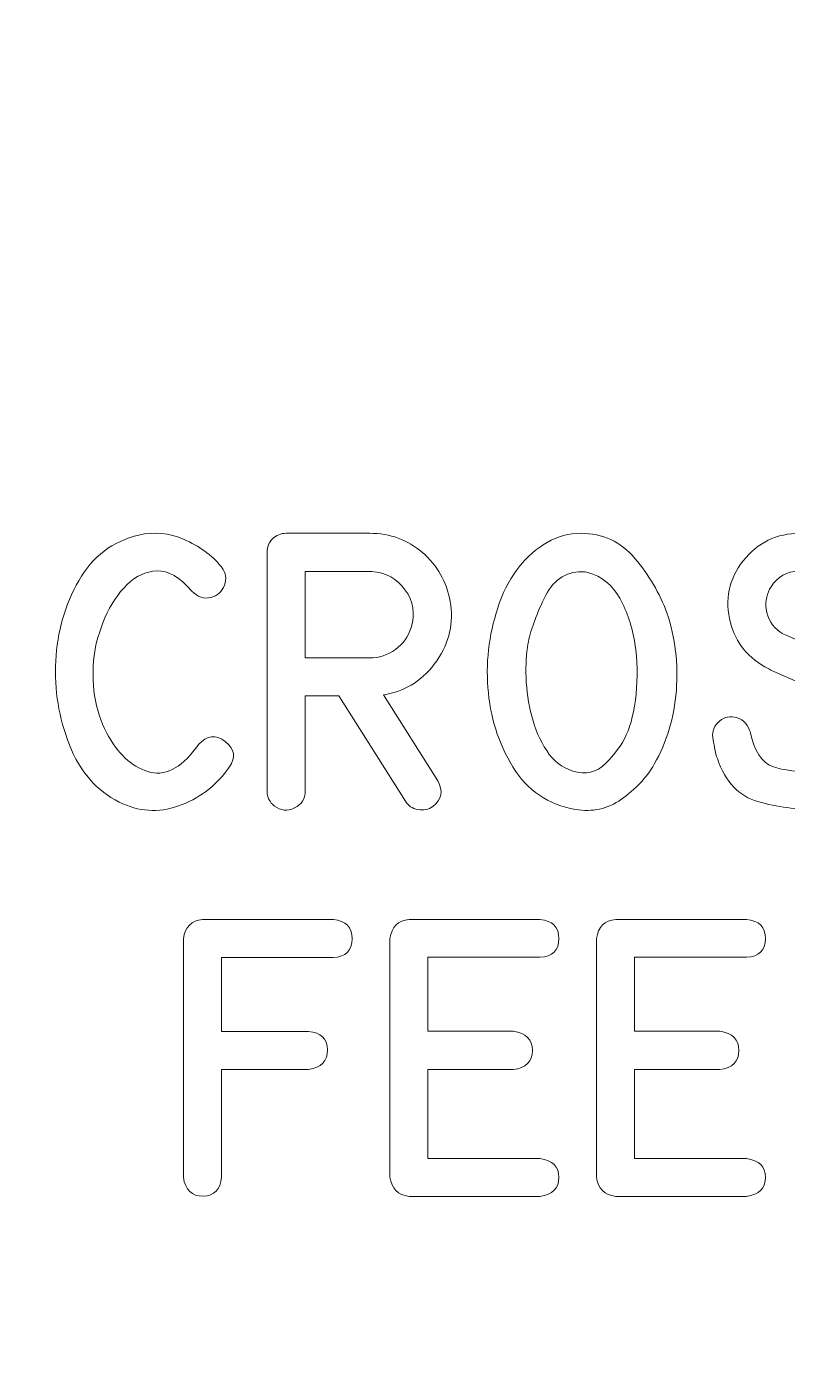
# Model space of a CAD drawing. Header units: millimetres. Extents: x -209 to 236, y -93 to 88.
# Drawn here: x -158.22 to -148.52, y 26.34 to 43.33 of the extents above; entities that cross this region are included whole.
import ezdxf

# ---------------------------------------------------------------- set-up
doc = ezdxf.new("R2010")
doc.units = ezdxf.units.MM
doc.header["$MEASUREMENT"] = 0
doc.layers.add('LED', color=7, linetype='Continuous')

msp = doc.modelspace()

# ---------------------------------------------------------------- linework, layer by layer
at = {"layer": 'LED', "color": 250, "lineweight": 9}
msp.add_open_spline([(-64.1878, 86.0226), (-64.188, 86.4206), (-64.3464, 86.8023), (-64.628, 87.0836), (-64.628, 87.0836), (-64.9097, 87.3649), (-65.2897, 87.5228), (-65.6878, 87.5226), (-65.6878, 87.5226), (-65.6878, 87.5226), (-207.1378, 87.5226), (-207.1378, 87.5226), (-207.1378, 87.5226), (-207.5358, 87.5223), (-207.9175, 87.3639), (-208.1988, 87.0823), (-208.1988, 87.0823), (-208.4801, 86.8006), (-208.638, 86.4206), (-208.6378, 86.0226), (-208.6378, 86.0226), (-208.6378, 86.0226), (-208.6378, 81.5351), (-208.6378, 81.5351), (-208.6378, 81.5351), (-208.6375, 81.137), (-208.4791, 80.7553), (-208.1975, 80.474), (-208.1975, 80.474), (-207.9158, 80.1927), (-207.5358, 80.0348), (-207.1378, 80.0351), (-207.1378, 80.0351), (-207.1378, 80.0351), (-204.6753, 80.0351), (-204.6753, 80.0351), (-204.6753, 80.0351), (-202.5317, 80.0351), (-200.5509, 78.8915), (-199.4791, 77.0351), (-199.4791, 77.0351), (-198.4073, 75.1787), (-198.4073, 72.8915), (-199.4791, 71.0351), (-199.4791, 71.0351), (-200.5509, 69.1787), (-202.5317, 68.0351), (-204.6753, 68.0351), (-204.6753, 68.0351), (-204.6753, 68.0351), (-207.1378, 68.0351), (-207.1378, 68.0351), (-207.1378, 68.0351), (-207.5358, 68.0348), (-207.9175, 67.8764), (-208.1988, 67.5948), (-208.1988, 67.5948), (-208.4801, 67.3131), (-208.638, 66.9331), (-208.6378, 66.5351), (-208.6378, 66.5351), (-208.6378, 66.5351), (-208.6378, 24.3851), (-208.6378, 24.3851), (-208.6378, 24.3851), (-208.6375, 23.987), (-208.4791, 23.6053), (-208.1975, 23.324), (-208.1975, 23.324), (-207.9158, 23.0427), (-207.5358, 22.8848), (-207.1378, 22.8851), (-207.1378, 22.8851), (-207.1378, 22.8851), (-204.6753, 22.8851), (-204.6753, 22.8851), (-204.6753, 22.8851), (-202.5317, 22.8851), (-200.5509, 21.7415), (-199.4791, 19.8851), (-199.4791, 19.8851), (-198.4073, 18.0287), (-198.4073, 15.7415), (-199.4791, 13.8851), (-199.4791, 13.8851), (-200.5509, 12.0287), (-202.5317, 10.8851), (-204.6753, 10.8851), (-204.6753, 10.8851), (-204.6753, 10.8851), (-207.1378, 10.8851), (-207.1378, 10.8851), (-207.1378, 10.8851), (-207.5358, 10.8848), (-207.9175, 10.7264), (-208.1988, 10.4448), (-208.1988, 10.4448), (-208.4801, 10.1631), (-208.638, 9.7831), (-208.6378, 9.3851), (-208.6378, 9.3851), (-208.6378, 9.3851), (-208.6378, -70.8649), (-208.6378, -70.8649), (-208.6378, -70.8649), (-208.6375, -71.263), (-208.4791, -71.6447), (-208.1975, -71.926), (-208.1975, -71.926), (-207.9158, -72.2073), (-207.5358, -72.3652), (-207.1378, -72.3649), (-207.1378, -72.3649), (-207.1378, -72.3649), (-204.6753, -72.3649), (-204.6753, -72.3649), (-204.6753, -72.3649), (-202.5317, -72.3649), (-200.5509, -73.5085), (-199.4791, -75.3649), (-199.4791, -75.3649), (-198.4073, -77.2213), (-198.4073, -79.5085), (-199.4791, -81.3649), (-199.4791, -81.3649), (-200.5509, -83.2213), (-202.5317, -84.3649), (-204.6753, -84.3649), (-204.6753, -84.3649), (-204.6753, -84.3649), (-207.1378, -84.3649), (-207.1378, -84.3649), (-207.1378, -84.3649), (-207.5358, -84.3652), (-207.9175, -84.5236), (-208.1988, -84.8052), (-208.1988, -84.8052), (-208.4801, -85.0869), (-208.638, -85.4669), (-208.6378, -85.8649), (-208.6378, -85.8649), (-208.6378, -85.8649), (-208.6378, -90.3524), (-208.6378, -90.3524), (-208.6378, -90.3524), (-208.6375, -90.7505), (-208.4791, -91.1322), (-208.1975, -91.4135), (-208.1975, -91.4135), (-207.9158, -91.6948), (-207.5358, -91.8527), (-207.1378, -91.8524), (-207.1378, -91.8524), (-207.1378, -91.8524), (-65.6878, -91.8524), (-65.6878, -91.8524), (-65.6878, -91.8524), (-65.2897, -91.8522), (-64.908, -91.6938), (-64.6267, -91.4121), (-64.6267, -91.4121), (-64.3454, -91.1305), (-64.1875, -90.7505), (-64.1878, -90.3524), (-64.1878, -90.3524), (-64.1878, -90.3524), (-64.1878, -85.8649), (-64.1878, -85.8649), (-64.1878, -85.8649), (-64.188, -85.4669), (-64.3464, -85.0852), (-64.628, -84.8039), (-64.628, -84.8039), (-64.9097, -84.5226), (-65.2897, -84.3647), (-65.6878, -84.3649), (-65.6878, -84.3649), (-65.6878, -84.3649), (-68.1503, -84.3649), (-68.1503, -84.3649), (-68.1503, -84.3649), (-69.7406, -84.3659), (-71.2661, -83.7352), (-72.3913, -82.6114), (-72.3913, -82.6114), (-73.5165, -81.4876), (-74.1493, -79.9552), (-74.1503, -78.3649), (-74.1503, -78.3649), (-74.1503, -78.3649), (-74.1503, 16.8851), (-74.1503, 16.8851), (-74.1503, 16.8851), (-74.1513, 18.4754), (-73.5205, 20.0009), (-72.3967, 21.1261), (-72.3967, 21.1261), (-71.2729, 22.2514), (-69.7406, 22.8841), (-68.1503, 22.8851), (-68.1503, 22.8851), (-68.1503, 22.8851), (-65.6878, 22.8851), (-65.6878, 22.8851), (-65.6878, 22.8851), (-65.2897, 22.8853), (-64.908, 23.0437), (-64.6267, 23.3254), (-64.6267, 23.3254), (-64.3454, 23.607), (-64.1875, 23.987), (-64.1878, 24.3851), (-64.1878, 24.3851), (-64.1878, 24.3851), (-64.1878, 66.5351), (-64.1878, 66.5351), (-64.1878, 66.5351), (-64.188, 66.9331), (-64.3464, 67.3148), (-64.628, 67.5961), (-64.628, 67.5961), (-64.9097, 67.8774), (-65.2897, 68.0353), (-65.6878, 68.0351), (-65.6878, 68.0351), (-65.6878, 68.0351), (-68.1503, 68.0351), (-68.1503, 68.0351), (-68.1503, 68.0351), (-70.2939, 68.0351), (-72.2746, 69.1787), (-73.3464, 71.0351), (-73.3464, 71.0351), (-74.4182, 72.8915), (-74.4182, 75.1787), (-73.3464, 77.0351), (-73.3464, 77.0351), (-72.2746, 78.8915), (-70.2939, 80.0351), (-68.1503, 80.0351), (-68.1503, 80.0351), (-68.1503, 80.0351), (-65.6878, 80.0351), (-65.6878, 80.0351), (-65.6878, 80.0351), (-65.2897, 80.0353), (-64.908, 80.1937), (-64.6267, 80.4754), (-64.6267, 80.4754), (-64.3454, 80.757), (-64.1875, 81.137), (-64.1878, 81.5351), (-64.1878, 81.5351), (-64.1878, 81.5351), (-64.1878, 86.0226), (-64.1878, 86.0226)], degree=3, knots=[0, 0, 0, 0, 0.0153846, 0.0153846, 0.0153846, 0.0153846, 0.0307692, 0.0307692, 0.0307692, 0.0307692, 0.0461538, 0.0461538, 0.0461538, 0.0461538, 0.0615385, 0.0615385, 0.0615385, 0.0615385, 0.0769231, 0.0769231, 0.0769231, 0.0769231, 0.0923077, 0.0923077, 0.0923077, 0.0923077, 0.1076923, 0.1076923, 0.1076923, 0.1076923, 0.1230769, 0.1230769, 0.1230769, 0.1230769, 0.1384615, 0.1384615, 0.1384615, 0.1384615, 0.1538462, 0.1538462, 0.1538462, 0.1538462, 0.1692308, 0.1692308, 0.1692308, 0.1692308, 0.1846154, 0.1846154, 0.1846154, 0.1846154, 0.2, 0.2, 0.2, 0.2, 0.2153846, 0.2153846, 0.2153846, 0.2153846, 0.2307692, 0.2307692, 0.2307692, 0.2307692, 0.2461538, 0.2461538, 0.2461538, 0.2461538, 0.2615385, 0.2615385, 0.2615385, 0.2615385, 0.2769231, 0.2769231, 0.2769231, 0.2769231, 0.2923077, 0.2923077, 0.2923077, 0.2923077, 0.3076923, 0.3076923, 0.3076923, 0.3076923, 0.3230769, 0.3230769, 0.3230769, 0.3230769, 0.3384615, 0.3384615, 0.3384615, 0.3384615, 0.3538462, 0.3538462, 0.3538462, 0.3538462, 0.3692308, 0.3692308, 0.3692308, 0.3692308, 0.3846154, 0.3846154, 0.3846154, 0.3846154, 0.4, 0.4, 0.4, 0.4, 0.4153846, 0.4153846, 0.4153846, 0.4153846, 0.4307692, 0.4307692, 0.4307692, 0.4307692, 0.4461538, 0.4461538, 0.4461538, 0.4461538, 0.4615385, 0.4615385, 0.4615385, 0.4615385, 0.4769231, 0.4769231, 0.4769231, 0.4769231, 0.4923077, 0.4923077, 0.4923077, 0.4923077, 0.5076923, 0.5076923, 0.5076923, 0.5076923, 0.5230769, 0.5230769, 0.5230769, 0.5230769, 0.5384615, 0.5384615, 0.5384615, 0.5384615, 0.5538462, 0.5538462, 0.5538462, 0.5538462, 0.5692308, 0.5692308, 0.5692308, 0.5692308, 0.5846154, 0.5846154, 0.5846154, 0.5846154, 0.6, 0.6, 0.6, 0.6, 0.6153846, 0.6153846, 0.6153846, 0.6153846, 0.6307692, 0.6307692, 0.6307692, 0.6307692, 0.6461538, 0.6461538, 0.6461538, 0.6461538, 0.6615385, 0.6615385, 0.6615385, 0.6615385, 0.6769231, 0.6769231, 0.6769231, 0.6769231, 0.6923077, 0.6923077, 0.6923077, 0.6923077, 0.7076923, 0.7076923, 0.7076923, 0.7076923, 0.7230769, 0.7230769, 0.7230769, 0.7230769, 0.7384615, 0.7384615, 0.7384615, 0.7384615, 0.7538462, 0.7538462, 0.7538462, 0.7538462, 0.7692308, 0.7692308, 0.7692308, 0.7692308, 0.7846154, 0.7846154, 0.7846154, 0.7846154, 0.8, 0.8, 0.8, 0.8, 0.8153846, 0.8153846, 0.8153846, 0.8153846, 0.8307692, 0.8307692, 0.8307692, 0.8307692, 0.8461538, 0.8461538, 0.8461538, 0.8461538, 0.8615385, 0.8615385, 0.8615385, 0.8615385, 0.8769231, 0.8769231, 0.8769231, 0.8769231, 0.8923077, 0.8923077, 0.8923077, 0.8923077, 0.9076923, 0.9076923, 0.9076923, 0.9076923, 0.9230769, 0.9230769, 0.9230769, 0.9230769, 0.9384615, 0.9384615, 0.9384615, 0.9384615, 0.9538462, 0.9538462, 0.9538462, 0.9538462, 0.9692308, 0.9692308, 0.9692308, 0.9692308, 1, 1, 1, 1], dxfattribs=at)
at = {"layer": 'LED', "color": 240, "lineweight": 9}
for points, knots in [([(-155.6339, 33.8946), (-155.6339, 33.8946), (-155.6492, 33.8717), (-155.6492, 33.8717), (-155.6492, 33.8717), (-155.6527, 33.8676), (-155.6556, 33.8634), (-155.658, 33.8599), (-155.658, 33.8599), (-155.6597, 33.8564), (-155.6621, 33.8529), (-155.6644, 33.8493), (-155.6644, 33.8493), (-155.822, 33.6371), (-156.0284, 33.486), (-156.2841, 33.3954), (-156.2841, 33.3954), (-156.5393, 33.3055), (-156.791, 33.3219), (-157.0391, 33.4448), (-157.0391, 33.4448), (-157.3272, 33.5883), (-157.5388, 33.8317), (-157.6741, 34.175), (-157.6741, 34.175), (-157.8087, 34.5184), (-157.8669, 34.8753), (-157.8481, 35.2457), (-157.8481, 35.2457), (-157.8287, 35.6161), (-157.7311, 35.9559), (-157.5553, 36.2664), (-157.5553, 36.2664), (-157.3789, 36.5762), (-157.1231, 36.7703), (-156.7874, 36.8485), (-156.7874, 36.8485), (-156.5946, 36.8931), (-156.4023, 36.8743), (-156.2106, 36.7926), (-156.2106, 36.7926), (-156.019, 36.7103), (-155.8614, 36.5951), (-155.7385, 36.4469), (-155.7385, 36.4469), (-155.7373, 36.4469), (-155.7344, 36.4434), (-155.7303, 36.4351), (-155.7303, 36.4351), (-155.6774, 36.3663), (-155.6662, 36.2905), (-155.6974, 36.2088), (-155.6974, 36.2088), (-155.7285, 36.1265), (-155.785, 36.0753), (-155.8679, 36.0541), (-155.8679, 36.0541), (-155.9561, 36.0312), (-156.0378, 36.0577), (-156.1125, 36.1335), (-156.1125, 36.1335), (-156.2665, 36.3128), (-156.4147, 36.3987), (-156.5569, 36.3922), (-156.5569, 36.3922), (-156.6992, 36.3852), (-156.8268, 36.3264), (-156.9391, 36.2164), (-156.9391, 36.2164), (-157.052, 36.1059), (-157.1455, 35.9648), (-157.2202, 35.7925), (-157.2202, 35.7925), (-157.2948, 35.6202), (-157.3407, 35.4591), (-157.3577, 35.3086), (-157.3577, 35.3086), (-157.3783, 35.1411), (-157.3765, 34.9723), (-157.3519, 34.803), (-157.3519, 34.803), (-157.3272, 34.6337), (-157.2754, 34.4743), (-157.196, 34.325), (-157.196, 34.325), (-157.0579, 34.0633), (-156.8844, 33.8993), (-156.6751, 33.8335), (-156.6751, 33.8335), (-156.4652, 33.767), (-156.2606, 33.8676), (-156.0607, 34.1339), (-156.0607, 34.1339), (-156.0513, 34.1451), (-156.0407, 34.1604), (-156.0278, 34.1786), (-156.0278, 34.1786), (-155.9202, 34.2979), (-155.8061, 34.3103), (-155.6862, 34.2156), (-155.6862, 34.2156), (-155.5663, 34.121), (-155.5486, 34.014), (-155.6339, 33.8946)], [0, 0, 0, 0, 0.037037, 0.037037, 0.037037, 0.037037, 0.0740741, 0.0740741, 0.0740741, 0.0740741, 0.1111111, 0.1111111, 0.1111111, 0.1111111, 0.1481481, 0.1481481, 0.1481481, 0.1481481, 0.1851852, 0.1851852, 0.1851852, 0.1851852, 0.2222222, 0.2222222, 0.2222222, 0.2222222, 0.2592593, 0.2592593, 0.2592593, 0.2592593, 0.2962963, 0.2962963, 0.2962963, 0.2962963, 0.3333333, 0.3333333, 0.3333333, 0.3333333, 0.3703704, 0.3703704, 0.3703704, 0.3703704, 0.4074074, 0.4074074, 0.4074074, 0.4074074, 0.4444444, 0.4444444, 0.4444444, 0.4444444, 0.4814815, 0.4814815, 0.4814815, 0.4814815, 0.5185185, 0.5185185, 0.5185185, 0.5185185, 0.5555556, 0.5555556, 0.5555556, 0.5555556, 0.5925926, 0.5925926, 0.5925926, 0.5925926, 0.6296296, 0.6296296, 0.6296296, 0.6296296, 0.6666667, 0.6666667, 0.6666667, 0.6666667, 0.7037037, 0.7037037, 0.7037037, 0.7037037, 0.7407407, 0.7407407, 0.7407407, 0.7407407, 0.7777778, 0.7777778, 0.7777778, 0.7777778, 0.8148148, 0.8148148, 0.8148148, 0.8148148, 0.8518519, 0.8518519, 0.8518519, 0.8518519, 0.8888889, 0.8888889, 0.8888889, 0.8888889, 0.9259259, 0.9259259, 0.9259259, 0.9259259, 1, 1, 1, 1]), ([(-152.9775, 33.717), (-152.904, 33.5871), (-152.9246, 33.4783), (-153.0392, 33.3895), (-153.0392, 33.3895), (-153.0945, 33.3507), (-153.158, 33.3372), (-153.2297, 33.3502), (-153.2297, 33.3502), (-153.3014, 33.3625), (-153.3538, 33.3984), (-153.3873, 33.4566), (-153.3873, 33.4566), (-153.3873, 33.4566), (-154.2363, 34.7989), (-154.2363, 34.7989), (-154.2363, 34.7989), (-154.2363, 34.7989), (-154.6673, 34.7989), (-154.6673, 34.7989), (-154.6673, 34.7989), (-154.6673, 34.7989), (-154.6673, 33.5859), (-154.6673, 33.5859), (-154.6673, 33.5859), (-154.6673, 33.486), (-154.7125, 33.4142), (-154.8031, 33.3696), (-154.8031, 33.3696), (-154.8942, 33.3255), (-154.9789, 33.3337), (-155.0582, 33.3948), (-155.0582, 33.3948), (-155.1212, 33.4419), (-155.1529, 33.5054), (-155.1529, 33.5859), (-155.1529, 33.5859), (-155.1529, 33.5859), (-155.1529, 36.6297), (-155.1529, 36.6297), (-155.1529, 36.6297), (-155.1529, 36.6962), (-155.1294, 36.7532), (-155.0829, 36.8002), (-155.0829, 36.8002), (-155.0365, 36.8473), (-154.9795, 36.8708), (-154.9118, 36.8708), (-154.9118, 36.8708), (-154.9118, 36.8708), (-153.8424, 36.8708), (-153.8424, 36.8708), (-153.8424, 36.8708), (-153.5848, 36.8708), (-153.3614, 36.7891), (-153.1721, 36.6256), (-153.1721, 36.6256), (-152.9828, 36.4616), (-152.8646, 36.254), (-152.8187, 36.0024), (-152.8187, 36.0024), (-152.7705, 35.7325), (-152.8276, 35.4803), (-152.9904, 35.2457), (-152.9904, 35.2457), (-153.1527, 35.0105), (-153.3685, 34.8682), (-153.6372, 34.8177), (-153.6372, 34.8177), (-153.6372, 34.8177), (-153.6701, 34.8124), (-153.6701, 34.8124), (-153.6701, 34.8124), (-153.6701, 34.8124), (-152.9775, 33.717), (-152.9775, 33.717)], [0, 0, 0, 0, 0.05, 0.05, 0.05, 0.05, 0.1, 0.1, 0.1, 0.1, 0.15, 0.15, 0.15, 0.15, 0.2, 0.2, 0.2, 0.2, 0.25, 0.25, 0.25, 0.25, 0.3, 0.3, 0.3, 0.3, 0.35, 0.35, 0.35, 0.35, 0.4, 0.4, 0.4, 0.4, 0.45, 0.45, 0.45, 0.45, 0.5, 0.5, 0.5, 0.5, 0.55, 0.55, 0.55, 0.55, 0.6, 0.6, 0.6, 0.6, 0.65, 0.65, 0.65, 0.65, 0.7, 0.7, 0.7, 0.7, 0.75, 0.75, 0.75, 0.75, 0.8, 0.8, 0.8, 0.8, 0.85, 0.85, 0.85, 0.85, 0.9, 0.9, 0.9, 0.9, 1, 1, 1, 1]), ([(-150.0542, 35.856), (-149.9489, 35.5379), (-149.9089, 35.2081), (-149.9348, 34.8659), (-149.9348, 34.8659), (-149.9607, 34.5237), (-150.0547, 34.2115), (-150.2164, 33.9287), (-150.2164, 33.9287), (-150.3187, 33.7529), (-150.4581, 33.6036), (-150.6351, 33.4807), (-150.6351, 33.4807), (-150.812, 33.3578), (-151.0072, 33.3149), (-151.2207, 33.3519), (-151.2207, 33.3519), (-151.5687, 33.4125), (-151.8351, 33.5942), (-152.0197, 33.8958), (-152.0197, 33.8958), (-152.2049, 34.198), (-152.3107, 34.5343), (-152.3378, 34.9047), (-152.3378, 34.9047), (-152.3648, 35.2751), (-152.3148, 35.6355), (-152.1878, 35.9871), (-152.1878, 35.9871), (-152.0608, 36.3387), (-151.8586, 36.5939), (-151.5805, 36.7538), (-151.5805, 36.7538), (-151.4452, 36.832), (-151.303, 36.8708), (-151.1554, 36.8708), (-151.1554, 36.8708), (-150.8726, 36.8708), (-150.6421, 36.7644), (-150.4628, 36.5515), (-150.4628, 36.5515), (-150.2835, 36.3381), (-150.1476, 36.1065), (-150.0542, 35.856)], [0, 0, 0, 0, 0.0833333, 0.0833333, 0.0833333, 0.0833333, 0.1666667, 0.1666667, 0.1666667, 0.1666667, 0.25, 0.25, 0.25, 0.25, 0.3333333, 0.3333333, 0.3333333, 0.3333333, 0.4166667, 0.4166667, 0.4166667, 0.4166667, 0.5, 0.5, 0.5, 0.5, 0.5833333, 0.5833333, 0.5833333, 0.5833333, 0.6666667, 0.6666667, 0.6666667, 0.6666667, 0.75, 0.75, 0.75, 0.75, 0.8333333, 0.8333333, 0.8333333, 0.8333333, 1, 1, 1, 1]), ([(-147.7394, 35.2204), (-147.7394, 35.2204), (-147.7118, 35.2087), (-147.7118, 35.2087), (-147.7118, 35.2087), (-147.7118, 35.2087), (-147.6806, 35.1934), (-147.6806, 35.1934), (-147.6806, 35.1934), (-147.6806, 35.1934), (-147.653, 35.1775), (-147.653, 35.1775), (-147.653, 35.1775), (-147.6453, 35.1716), (-147.6359, 35.1663), (-147.6265, 35.161), (-147.6265, 35.161), (-147.6165, 35.1563), (-147.6071, 35.1505), (-147.5977, 35.1452), (-147.5977, 35.1452), (-147.3708, 34.9958), (-147.2297, 34.7889), (-147.1762, 34.5249), (-147.1762, 34.5249), (-147.1556, 34.4214), (-147.1509, 34.315), (-147.162, 34.2062), (-147.162, 34.2062), (-147.1809, 34.0498), (-147.2355, 33.9058), (-147.3267, 33.7729), (-147.3267, 33.7729), (-147.4178, 33.64), (-147.5325, 33.5377), (-147.67, 33.4654), (-147.67, 33.4654), (-147.8182, 33.3872), (-147.9717, 33.3484), (-148.1304, 33.3484), (-148.1304, 33.3484), (-148.3967, 33.3484), (-148.6507, 33.3825), (-148.8936, 33.4507), (-148.8936, 33.4507), (-149.1358, 33.5189), (-149.3086, 33.7017), (-149.4115, 33.9993), (-149.4115, 33.9993), (-149.4257, 34.0375), (-149.4356, 34.0763), (-149.4427, 34.1163), (-149.4427, 34.1163), (-149.4498, 34.1568), (-149.458, 34.1968), (-149.4668, 34.2374), (-149.4668, 34.2374), (-149.4839, 34.3197), (-149.4639, 34.3926), (-149.4057, 34.4561), (-149.4057, 34.4561), (-149.348, 34.519), (-149.2757, 34.5431), (-149.1899, 34.5284), (-149.1899, 34.5284), (-149.0988, 34.5096), (-149.0358, 34.4537), (-149, 34.3597), (-149, 34.3597), (-149, 34.3597), (-148.9947, 34.3438), (-148.9947, 34.3438), (-148.9947, 34.3438), (-148.94, 34.0945), (-148.8436, 33.9457), (-148.7066, 33.8975), (-148.7066, 33.8975), (-148.569, 33.8493), (-148.3785, 33.8276), (-148.1339, 33.8323), (-148.1339, 33.8323), (-147.9087, 33.8323), (-147.7541, 33.9381), (-147.67, 34.1492), (-147.67, 34.1492), (-147.6336, 34.2433), (-147.6277, 34.3414), (-147.653, 34.4432), (-147.653, 34.4432), (-147.6783, 34.5443), (-147.7282, 34.6295), (-147.8029, 34.6971), (-147.8029, 34.6971), (-147.8364, 34.726), (-147.8799, 34.7524), (-147.934, 34.7777), (-147.934, 34.7777), (-147.934, 34.7777), (-148.7313, 35.1275), (-148.7313, 35.1275), (-148.7313, 35.1275), (-148.7313, 35.1275), (-148.7572, 35.1416), (-148.7572, 35.1416), (-148.7572, 35.1416), (-149.0182, 35.2792), (-149.1799, 35.475), (-149.2428, 35.729), (-149.2428, 35.729), (-149.3198, 36.023), (-149.2663, 36.2864), (-149.0817, 36.5204), (-149.0817, 36.5204), (-148.8977, 36.7538), (-148.6554, 36.8708), (-148.3562, 36.8708), (-148.3562, 36.8708), (-148.3562, 36.8708), (-148.1663, 36.8655), (-148.1663, 36.8655), (-148.1663, 36.8655), (-148.1045, 36.8543), (-148.0446, 36.8432), (-147.9875, 36.832), (-147.9875, 36.832), (-147.9299, 36.8214), (-147.8717, 36.8026), (-147.8135, 36.7761), (-147.8135, 36.7761), (-147.6689, 36.7085), (-147.5577, 36.615), (-147.4807, 36.4969), (-147.4807, 36.4969), (-147.4037, 36.3787), (-147.3343, 36.2505), (-147.2726, 36.1129), (-147.2726, 36.1129), (-147.2667, 36.1), (-147.2614, 36.0853), (-147.2567, 36.0682), (-147.2567, 36.0682), (-147.2444, 36.0118), (-147.2502, 35.9607), (-147.2743, 35.9148), (-147.2743, 35.9148), (-147.2879, 35.886), (-147.3026, 35.8642), (-147.3173, 35.8495), (-147.3173, 35.8495), (-147.332, 35.8342), (-147.3443, 35.8242), (-147.3531, 35.8184), (-147.3531, 35.8184), (-147.4131, 35.776), (-147.4784, 35.7631), (-147.5495, 35.7807), (-147.5495, 35.7807), (-147.6212, 35.7966), (-147.6753, 35.8425), (-147.7135, 35.9183), (-147.7135, 35.9183), (-147.7435, 35.9848), (-147.7753, 36.053), (-147.8088, 36.1223), (-147.8088, 36.1223), (-147.8429, 36.1917), (-147.8905, 36.2493), (-147.9511, 36.2958), (-147.9511, 36.2958), (-147.9764, 36.314), (-148.001, 36.3275), (-148.0246, 36.3358), (-148.0246, 36.3358), (-148.0481, 36.3446), (-148.074, 36.354), (-148.1028, 36.3646), (-148.1028, 36.3646), (-148.1028, 36.3646), (-148.2145, 36.3834), (-148.2145, 36.3834), (-148.2145, 36.3834), (-148.2145, 36.3834), (-148.3732, 36.3887), (-148.3732, 36.3887), (-148.3732, 36.3887), (-148.5273, 36.3863), (-148.6449, 36.3199), (-148.726, 36.1888), (-148.726, 36.1888), (-148.7813, 36.1047), (-148.8018, 36.0112), (-148.7883, 35.9077), (-148.7883, 35.9077), (-148.7724, 35.7807), (-148.7125, 35.682), (-148.609, 35.6114), (-148.609, 35.6114), (-148.6043, 35.6085), (-148.5996, 35.6044), (-148.5937, 35.6002), (-148.5937, 35.6002), (-148.5878, 35.5967), (-148.5814, 35.5926), (-148.5749, 35.5891), (-148.5749, 35.5891), (-148.5749, 35.5891), (-148.5555, 35.5808), (-148.5555, 35.5808), (-148.5555, 35.5808), (-148.5555, 35.5808), (-148.5349, 35.572), (-148.5349, 35.572), (-148.5349, 35.572), (-148.5349, 35.572), (-147.7394, 35.2204), (-147.7394, 35.2204)], [0, 0, 0, 0, 0.0181818, 0.0181818, 0.0181818, 0.0181818, 0.0363636, 0.0363636, 0.0363636, 0.0363636, 0.0545455, 0.0545455, 0.0545455, 0.0545455, 0.0727273, 0.0727273, 0.0727273, 0.0727273, 0.0909091, 0.0909091, 0.0909091, 0.0909091, 0.1090909, 0.1090909, 0.1090909, 0.1090909, 0.1272727, 0.1272727, 0.1272727, 0.1272727, 0.1454545, 0.1454545, 0.1454545, 0.1454545, 0.1636364, 0.1636364, 0.1636364, 0.1636364, 0.1818182, 0.1818182, 0.1818182, 0.1818182, 0.2, 0.2, 0.2, 0.2, 0.2181818, 0.2181818, 0.2181818, 0.2181818, 0.2363636, 0.2363636, 0.2363636, 0.2363636, 0.2545455, 0.2545455, 0.2545455, 0.2545455, 0.2727273, 0.2727273, 0.2727273, 0.2727273, 0.2909091, 0.2909091, 0.2909091, 0.2909091, 0.3090909, 0.3090909, 0.3090909, 0.3090909, 0.3272727, 0.3272727, 0.3272727, 0.3272727, 0.3454545, 0.3454545, 0.3454545, 0.3454545, 0.3636364, 0.3636364, 0.3636364, 0.3636364, 0.3818182, 0.3818182, 0.3818182, 0.3818182, 0.4, 0.4, 0.4, 0.4, 0.4181818, 0.4181818, 0.4181818, 0.4181818, 0.4363636, 0.4363636, 0.4363636, 0.4363636, 0.4545455, 0.4545455, 0.4545455, 0.4545455, 0.4727273, 0.4727273, 0.4727273, 0.4727273, 0.4909091, 0.4909091, 0.4909091, 0.4909091, 0.5090909, 0.5090909, 0.5090909, 0.5090909, 0.5272727, 0.5272727, 0.5272727, 0.5272727, 0.5454545, 0.5454545, 0.5454545, 0.5454545, 0.5636364, 0.5636364, 0.5636364, 0.5636364, 0.5818182, 0.5818182, 0.5818182, 0.5818182, 0.6, 0.6, 0.6, 0.6, 0.6181818, 0.6181818, 0.6181818, 0.6181818, 0.6363636, 0.6363636, 0.6363636, 0.6363636, 0.6545455, 0.6545455, 0.6545455, 0.6545455, 0.6727273, 0.6727273, 0.6727273, 0.6727273, 0.6909091, 0.6909091, 0.6909091, 0.6909091, 0.7090909, 0.7090909, 0.7090909, 0.7090909, 0.7272727, 0.7272727, 0.7272727, 0.7272727, 0.7454545, 0.7454545, 0.7454545, 0.7454545, 0.7636364, 0.7636364, 0.7636364, 0.7636364, 0.7818182, 0.7818182, 0.7818182, 0.7818182, 0.8, 0.8, 0.8, 0.8, 0.8181818, 0.8181818, 0.8181818, 0.8181818, 0.8363636, 0.8363636, 0.8363636, 0.8363636, 0.8545455, 0.8545455, 0.8545455, 0.8545455, 0.8727273, 0.8727273, 0.8727273, 0.8727273, 0.8909091, 0.8909091, 0.8909091, 0.8909091, 0.9090909, 0.9090909, 0.9090909, 0.9090909, 0.9272727, 0.9272727, 0.9272727, 0.9272727, 0.9454545, 0.9454545, 0.9454545, 0.9454545, 0.9636364, 0.9636364, 0.9636364, 0.9636364, 1, 1, 1, 1]), ([(-153.8424, 35.2827), (-153.7248, 35.2827), (-153.6166, 35.318), (-153.5172, 35.3898), (-153.5172, 35.3898), (-153.4179, 35.4609), (-153.3514, 35.5538), (-153.3167, 35.6684), (-153.3167, 35.6684), (-153.2626, 35.8454), (-153.2873, 36.0053), (-153.3908, 36.1482), (-153.3908, 36.1482), (-153.4943, 36.2911), (-153.6366, 36.3699), (-153.8177, 36.3852), (-153.8177, 36.3852), (-153.8177, 36.3852), (-154.6673, 36.3852), (-154.6673, 36.3852), (-154.6673, 36.3852), (-154.6673, 36.3852), (-154.6673, 35.2827), (-154.6673, 35.2827), (-154.6673, 35.2827), (-154.6673, 35.2827), (-153.8424, 35.2827), (-153.8424, 35.2827)], [0, 0, 0, 0, 0.125, 0.125, 0.125, 0.125, 0.25, 0.25, 0.25, 0.25, 0.375, 0.375, 0.375, 0.375, 0.5, 0.5, 0.5, 0.5, 0.625, 0.625, 0.625, 0.625, 0.75, 0.75, 0.75, 0.75, 1, 1, 1, 1]), ([(-151.1413, 36.3816), (-151.3524, 36.3816), (-151.5123, 36.2682), (-151.621, 36.0406), (-151.621, 36.0406), (-151.7298, 35.8131), (-151.798, 35.6191), (-151.8268, 35.4585), (-151.8268, 35.4585), (-151.8486, 35.341), (-151.8568, 35.1993), (-151.8509, 35.0329), (-151.8509, 35.0329), (-151.8451, 34.8665), (-151.8209, 34.7019), (-151.7786, 34.5396), (-151.7786, 34.5396), (-151.7363, 34.3767), (-151.6722, 34.2303), (-151.5875, 34.1004), (-151.5875, 34.1004), (-151.5023, 33.9699), (-151.3912, 33.8834), (-151.2536, 33.8411), (-151.2536, 33.8411), (-151.0925, 33.7905), (-150.9537, 33.8223), (-150.8373, 33.9363), (-150.8373, 33.9363), (-150.7209, 34.051), (-150.6327, 34.1721), (-150.5727, 34.3009), (-150.5727, 34.3009), (-150.5122, 34.4332), (-150.4704, 34.606), (-150.4481, 34.8212), (-150.4481, 34.8212), (-150.4257, 35.0358), (-150.431, 35.2504), (-150.4634, 35.4644), (-150.4634, 35.4644), (-150.4963, 35.6784), (-150.5604, 35.8713), (-150.6556, 36.043), (-150.6556, 36.043), (-150.7509, 36.2146), (-150.8867, 36.324), (-151.0619, 36.371), (-151.0619, 36.371), (-151.0848, 36.3781), (-151.1113, 36.3816), (-151.1413, 36.3816)], [0, 0, 0, 0, 0.0714286, 0.0714286, 0.0714286, 0.0714286, 0.1428571, 0.1428571, 0.1428571, 0.1428571, 0.2142857, 0.2142857, 0.2142857, 0.2142857, 0.2857143, 0.2857143, 0.2857143, 0.2857143, 0.3571429, 0.3571429, 0.3571429, 0.3571429, 0.4285714, 0.4285714, 0.4285714, 0.4285714, 0.5, 0.5, 0.5, 0.5, 0.5714286, 0.5714286, 0.5714286, 0.5714286, 0.6428571, 0.6428571, 0.6428571, 0.6428571, 0.7142857, 0.7142857, 0.7142857, 0.7142857, 0.7857143, 0.7857143, 0.7857143, 0.7857143, 0.8571429, 0.8571429, 0.8571429, 0.8571429, 1, 1, 1, 1]), ([(-156.2197, 28.6637), (-156.2197, 28.6637), (-156.2197, 31.7022), (-156.2197, 31.7022), (-156.2197, 31.7022), (-156.1991, 31.8539), (-156.1174, 31.9356), (-155.9751, 31.9468), (-155.9751, 31.9468), (-155.9751, 31.9468), (-154.3077, 31.9468), (-154.3077, 31.9468), (-154.3077, 31.9468), (-154.1484, 31.9345), (-154.0684, 31.8527), (-154.0684, 31.7028), (-154.0684, 31.7028), (-154.0684, 31.5535), (-154.1495, 31.4729), (-154.3112, 31.4629), (-154.3112, 31.4629), (-154.3112, 31.4629), (-155.7358, 31.4629), (-155.7358, 31.4629), (-155.7358, 31.4629), (-155.7358, 31.4629), (-155.7358, 30.5204), (-155.7358, 30.5204), (-155.7358, 30.5204), (-155.7358, 30.5204), (-154.6246, 30.5204), (-154.6246, 30.5204), (-154.6246, 30.5204), (-154.4664, 30.5093), (-154.3859, 30.4317), (-154.3835, 30.2882), (-154.3835, 30.2882), (-154.3812, 30.1447), (-154.4617, 30.0607), (-154.6246, 30.0366), (-154.6246, 30.0366), (-154.6246, 30.0366), (-155.7358, 30.0366), (-155.7358, 30.0366), (-155.7358, 30.0366), (-155.7358, 30.0366), (-155.7358, 28.6637), (-155.7358, 28.6637), (-155.7358, 28.6637), (-155.747, 28.5055), (-155.8252, 28.425), (-155.9692, 28.4226), (-155.9692, 28.4226), (-156.1133, 28.4203), (-156.1968, 28.5008), (-156.2197, 28.6637)], [0, 0, 0, 0, 0.0666667, 0.0666667, 0.0666667, 0.0666667, 0.1333333, 0.1333333, 0.1333333, 0.1333333, 0.2, 0.2, 0.2, 0.2, 0.2666667, 0.2666667, 0.2666667, 0.2666667, 0.3333333, 0.3333333, 0.3333333, 0.3333333, 0.4, 0.4, 0.4, 0.4, 0.4666667, 0.4666667, 0.4666667, 0.4666667, 0.5333333, 0.5333333, 0.5333333, 0.5333333, 0.6, 0.6, 0.6, 0.6, 0.6666667, 0.6666667, 0.6666667, 0.6666667, 0.7333333, 0.7333333, 0.7333333, 0.7333333, 0.8, 0.8, 0.8, 0.8, 0.8666667, 0.8666667, 0.8666667, 0.8666667, 1, 1, 1, 1]), ([(-151.6743, 31.4664), (-151.6743, 31.4664), (-153.1024, 31.4664), (-153.1024, 31.4664), (-153.1024, 31.4664), (-153.1024, 31.4664), (-153.1024, 30.524), (-153.1024, 30.524), (-153.1024, 30.524), (-153.1024, 30.524), (-152.0135, 30.524), (-152.0135, 30.524), (-152.0135, 30.524), (-151.8507, 30.4999), (-151.7695, 30.4181), (-151.7701, 30.2788), (-151.7701, 30.2788), (-151.7707, 30.1389), (-151.8518, 30.0577), (-152.0135, 30.0348), (-152.0135, 30.0348), (-152.0135, 30.0348), (-153.1024, 30.0348), (-153.1024, 30.0348), (-153.1024, 30.0348), (-153.1024, 30.0348), (-153.1024, 28.903), (-153.1024, 28.903), (-153.1024, 28.903), (-153.1024, 28.903), (-151.6743, 28.903), (-151.6743, 28.903), (-151.6743, 28.903), (-151.5126, 28.8789), (-151.4315, 28.7983), (-151.4315, 28.6602), (-151.4315, 28.6602), (-151.4315, 28.5226), (-151.5126, 28.442), (-151.6743, 28.4191), (-151.6743, 28.4191), (-151.6743, 28.4191), (-153.3417, 28.4191), (-153.3417, 28.4191), (-153.3417, 28.4191), (-153.4852, 28.4373), (-153.5669, 28.5191), (-153.5863, 28.6637), (-153.5863, 28.6637), (-153.5863, 28.6637), (-153.5863, 31.7057), (-153.5863, 31.7057), (-153.5863, 31.7057), (-153.5645, 31.8574), (-153.4828, 31.9374), (-153.3417, 31.9468), (-153.3417, 31.9468), (-153.3417, 31.9468), (-151.6743, 31.9468), (-151.6743, 31.9468), (-151.6743, 31.9468), (-151.5126, 31.9345), (-151.4315, 31.8533), (-151.4321, 31.7046), (-151.4321, 31.7046), (-151.4326, 31.5558), (-151.5138, 31.4764), (-151.6743, 31.4664)], [0, 0, 0, 0, 0.0555556, 0.0555556, 0.0555556, 0.0555556, 0.1111111, 0.1111111, 0.1111111, 0.1111111, 0.1666667, 0.1666667, 0.1666667, 0.1666667, 0.2222222, 0.2222222, 0.2222222, 0.2222222, 0.2777778, 0.2777778, 0.2777778, 0.2777778, 0.3333333, 0.3333333, 0.3333333, 0.3333333, 0.3888889, 0.3888889, 0.3888889, 0.3888889, 0.4444444, 0.4444444, 0.4444444, 0.4444444, 0.5, 0.5, 0.5, 0.5, 0.5555556, 0.5555556, 0.5555556, 0.5555556, 0.6111111, 0.6111111, 0.6111111, 0.6111111, 0.6666667, 0.6666667, 0.6666667, 0.6666667, 0.7222222, 0.7222222, 0.7222222, 0.7222222, 0.7777778, 0.7777778, 0.7777778, 0.7777778, 0.8333333, 0.8333333, 0.8333333, 0.8333333, 0.8888889, 0.8888889, 0.8888889, 0.8888889, 1, 1, 1, 1]), ([(-149.0409, 31.4664), (-149.0409, 31.4664), (-150.469, 31.4664), (-150.469, 31.4664), (-150.469, 31.4664), (-150.469, 31.4664), (-150.469, 30.524), (-150.469, 30.524), (-150.469, 30.524), (-150.469, 30.524), (-149.3801, 30.524), (-149.3801, 30.524), (-149.3801, 30.524), (-149.2173, 30.4999), (-149.1361, 30.4181), (-149.1367, 30.2788), (-149.1367, 30.2788), (-149.1373, 30.1389), (-149.2184, 30.0577), (-149.3801, 30.0348), (-149.3801, 30.0348), (-149.3801, 30.0348), (-150.469, 30.0348), (-150.469, 30.0348), (-150.469, 30.0348), (-150.469, 30.0348), (-150.469, 28.903), (-150.469, 28.903), (-150.469, 28.903), (-150.469, 28.903), (-149.0409, 28.903), (-149.0409, 28.903), (-149.0409, 28.903), (-148.8792, 28.8789), (-148.7981, 28.7983), (-148.7981, 28.6602), (-148.7981, 28.6602), (-148.7981, 28.5226), (-148.8792, 28.442), (-149.0409, 28.4191), (-149.0409, 28.4191), (-149.0409, 28.4191), (-150.7083, 28.4191), (-150.7083, 28.4191), (-150.7083, 28.4191), (-150.8518, 28.4373), (-150.9335, 28.5191), (-150.9529, 28.6637), (-150.9529, 28.6637), (-150.9529, 28.6637), (-150.9529, 31.7057), (-150.9529, 31.7057), (-150.9529, 31.7057), (-150.9311, 31.8574), (-150.8494, 31.9374), (-150.7083, 31.9468), (-150.7083, 31.9468), (-150.7083, 31.9468), (-149.0409, 31.9468), (-149.0409, 31.9468), (-149.0409, 31.9468), (-148.8792, 31.9345), (-148.7981, 31.8533), (-148.7987, 31.7046), (-148.7987, 31.7046), (-148.7992, 31.5558), (-148.8804, 31.4764), (-149.0409, 31.4664)], [0, 0, 0, 0, 0.0555556, 0.0555556, 0.0555556, 0.0555556, 0.1111111, 0.1111111, 0.1111111, 0.1111111, 0.1666667, 0.1666667, 0.1666667, 0.1666667, 0.2222222, 0.2222222, 0.2222222, 0.2222222, 0.2777778, 0.2777778, 0.2777778, 0.2777778, 0.3333333, 0.3333333, 0.3333333, 0.3333333, 0.3888889, 0.3888889, 0.3888889, 0.3888889, 0.4444444, 0.4444444, 0.4444444, 0.4444444, 0.5, 0.5, 0.5, 0.5, 0.5555556, 0.5555556, 0.5555556, 0.5555556, 0.6111111, 0.6111111, 0.6111111, 0.6111111, 0.6666667, 0.6666667, 0.6666667, 0.6666667, 0.7222222, 0.7222222, 0.7222222, 0.7222222, 0.7777778, 0.7777778, 0.7777778, 0.7777778, 0.8333333, 0.8333333, 0.8333333, 0.8333333, 0.8888889, 0.8888889, 0.8888889, 0.8888889, 1, 1, 1, 1])]:
    msp.add_open_spline(points, degree=3, knots=knots, dxfattribs=at)

doc.saveas('drawing.dxf')
